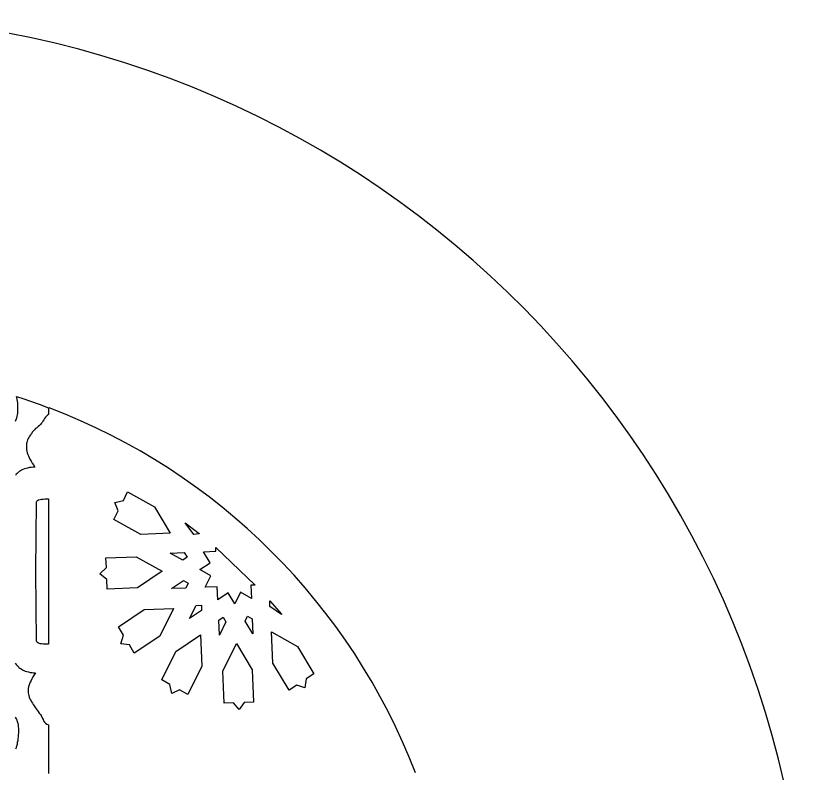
# Model space of a CAD drawing. Extents: x -372 to 372, y -358 to 358.
# Drawn here: x 236.9 to 372.5, y 227.9 to 357.5 of the extents above; entities that cross this region are included whole.
import ezdxf

# ---------------------------------------------------------------- set-up
doc = ezdxf.new("R2010")
doc.units = 0
doc.layers.add('LAYER_1', color=18, linetype='CONTINUOUS')
doc.layers.add('LAYER_2', color=4, linetype='CONTINUOUS')

msp = doc.modelspace()

# ---------------------------------------------------------------- linework, layer by layer
at = {"layer": 'LAYER_1'}
msp.add_lwpolyline([(201.64, 357.49), (-372.5, 357.49), (-372.5, -357.51), (372.5, -357.51), (372.47, 192.48, 0.412235)], format="xyb", close=True, dxfattribs=at)
for points in [[(236.84, 288.14), (236.95, 288.41), (237.05, 288.67), (237.12, 288.96), (237.19, 289.23), (237.22, 289.49), (237.25, 289.78), (237.25, 290.16), (237.25, 290.53), (237.22, 290.9), (237.22, 291.24), (237.15, 291.57), (237.12, 291.83), (237.05, 292.17), (237.03, 292.35), (238.11, 292.01), (240.88, 291.05), (242.5, 290.43), (242.5, 290.35), (242.5, 289.93), (242.5, 289.24), (242.3, 289.15), (242.13, 288.96), (241.96, 288.78), (241.79, 288.59), (241.68, 288.37), (241.51, 288.14), (241.37, 287.92), (241.24, 287.73), (241.1, 287.55), (240.96, 287.4), (240.72, 287.21), (240.48, 286.99), (240.27, 286.84), (240.07, 286.62), (239.86, 286.43), (239.69, 286.21), (239.55, 285.98), (239.38, 285.8), (239.25, 285.57), (239.11, 285.35), (239, 285.13), (238.9, 284.9), (238.83, 284.68), (238.76, 284.49), (238.73, 284.27), (238.7, 284.01), (238.7, 283.78), (238.7, 283.52), (238.73, 283.26), (238.76, 283), (238.83, 282.7), (238.94, 282.44), (239.04, 282.18), (239.18, 281.88), (239.31, 281.59), (239.52, 281.25), (239.66, 280.95), (239.9, 280.62), (240.14, 280.24), (239.79, 280.24), (239.52, 280.21), (239.21, 280.17), (238.9, 280.1), (238.63, 280.02), (238.35, 279.98), (238.11, 279.87), (237.87, 279.76), (237.67, 279.61), (237.46, 279.5), (237.29, 279.35), (237.12, 279.16), (236.95, 279.02), (236.81, 278.83)], [(236.78, 246.72), (236.95, 246.49), (237.09, 246.31), (237.26, 246.16), (237.43, 245.97), (237.6, 245.82), (237.81, 245.71), (238.01, 245.56), (238.25, 245.45), (238.49, 245.34), (238.77, 245.26), (239.04, 245.19), (239.35, 245.11), (239.66, 245.08), (239.94, 245.04), (240.28, 245.04), (240.04, 244.7), (239.8, 244.37), (239.63, 244.03), (239.49, 243.74), (239.32, 243.44), (239.21, 243.14), (239.11, 242.84), (239.08, 242.62), (239.01, 242.36), (239.01, 242.1), (239.01, 241.83), (239.01, 241.61), (239.04, 241.39), (239.11, 241.13), (239.18, 240.9), (239.25, 240.68), (239.35, 240.46), (239.49, 240.27), (239.59, 240.05), (239.76, 239.82), (239.87, 239.6), (240, 239.38), (240.18, 239.11), (240.35, 238.89), (240.55, 238.67), (240.72, 238.41), (240.9, 238.15), (241.1, 237.92), (241.21, 237.74), (241.31, 237.55), (241.41, 237.33), (241.55, 237.07), (241.65, 236.84), (241.82, 236.62), (241.96, 236.43), (242.2, 236.25), (242.48, 236.13), (242.5, 236.12), (242.48, 227.82)], [(236.88, 232), (236.98, 232.26), (237.05, 232.56), (237.15, 232.85), (237.19, 233.15), (237.26, 233.45), (237.29, 233.75), (237.36, 234.08), (237.36, 234.42), (237.39, 234.79), (237.39, 235.16), (237.39, 235.54), (237.36, 235.8), (237.33, 236.1), (237.26, 236.36), (237.19, 236.66), (237.09, 236.92), (236.98, 237.18), (236.85, 237.44)]]:
    msp.add_lwpolyline(points, dxfattribs=at)
for points in [[(260.6, 273.46), (263.32, 268.93), (258.3, 268.72), (253.69, 271.28), (254.42, 272.77), (253.85, 274.22), (255.3, 274.55), (256.02, 276.01)], [(242.5, 249.92), (242.3, 249.92), (241.89, 249.96), (241.58, 249.96), (241.27, 250), (241.03, 250.03), (240.79, 250.11), (240.62, 250.22), (240.48, 250.33), (240.42, 250.44), (240.31, 262.33), (240.31, 262.44), (240.42, 274.29), (240.48, 274.44), (240.62, 274.55), (240.79, 274.63), (241.03, 274.7), (241.27, 274.74), (241.58, 274.78), (241.89, 274.81), (242.5, 274.81)], [(265.88, 270.72), (268.25, 268.87), (268.26, 268.83), (267.38, 268.7), (265.86, 270.73)], [(277.87, 260.05), (277.1, 260.02), (277.2, 257.79), (275.33, 258.83), (274.36, 256.86), (273.24, 258.74), (271.47, 257.56), (271.37, 259.78), (269.28, 259.69), (270.25, 261.66), (268.38, 262.7), (270.16, 263.88), (269.03, 265.76), (271.12, 265.85), (271.1, 266.48)], [(261.96, 262.43), (257.7, 259.58), (252.54, 259.37), (252.47, 261.03), (251.28, 261.99), (252.39, 263.05), (252.32, 264.71), (257.48, 264.92)], [(266.2, 264.83), (265.45, 264.33), (263.3, 265.53), (265.72, 265.63)], [(266.38, 260.39), (265.97, 259.56), (263.55, 259.46), (265.59, 260.83)], [(268.67, 255.69), (266.63, 254.32), (267.75, 256.59), (268.64, 256.63)], [(282.36, 255.06), (282.38, 255.02), (280.35, 256.4), (280.39, 257.34)], [(261.51, 251.33), (257.16, 248.41), (256.32, 249.81), (254.85, 250.02), (255.3, 251.51), (254.45, 252.93), (258.83, 255.86), (263.85, 256.07)], [(272.84, 253.76), (271.72, 251.49), (271.61, 254.06), (272.36, 254.56)], [(277.34, 254.29), (277.45, 251.73), (276.14, 253.9), (276.55, 254.73)], [(268.7, 246.19), (266.31, 241.34), (264.92, 242.11), (263.57, 241.51), (263.26, 243.04), (261.86, 243.82), (264.26, 248.7), (268.48, 251.53)], [(285.1, 249.56), (287.9, 244.89), (286.56, 244), (286.38, 242.45), (284.98, 242.94), (283.67, 242.06), (280.88, 246.7), (280.66, 252.03)], [(277.34, 245.55), (277.56, 240.04), (275.99, 239.98), (275.11, 238.75), (274.13, 239.9), (272.56, 239.84), (272.33, 245.34), (274.65, 250.04)]]:
    msp.add_lwpolyline(points, close=True, dxfattribs=at)
at = {"layer": 'LAYER_2'}
msp.add_lwpolyline([(305.29, 227.9, 0.213165), (242.62, 290.4)], format="xyb", dxfattribs=at)

doc.saveas('drawing.dxf')
